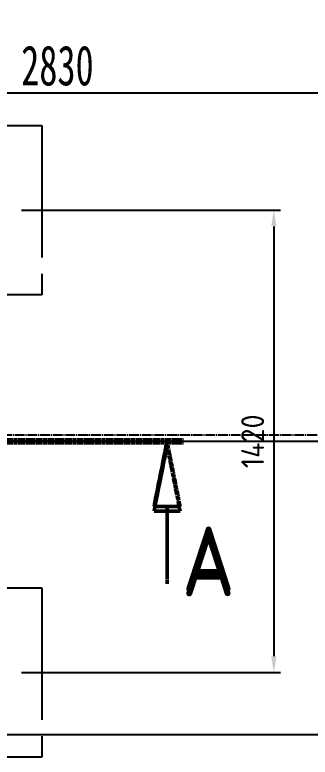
# Model space of a CAD drawing. Header units: millimetres. Extents: x 39335 to 110675, y -13954 to 36506.
# Drawn here: x 55970 to 56876, y 8354 to 10633 of the extents above; entities that cross this region are included whole.
import ezdxf

# ---------------------------------------------------------------- set-up
doc = ezdxf.new("R2010")
doc.units = ezdxf.units.MM
doc.linetypes.add('AM_ISO08W050', pattern=[18, 12, -1.5, 3, -1.5])
doc.linetypes.add('EB_DASHDOT', pattern=[39, 30, -3, 3, -3])
for name, color, linetype, lineweight in [('AM_10', 7, 'AM_ISO08W050', 50), ('AM_5', 3, 'Continuous', 25), ('AM_7', 4, 'AM_ISO08W050', 25), ('CAXA1', 1, 'EB_DASHDOT', 25), ('CAXA4', 3, 'Continuous', 25), ('RED', 1, 'Continuous', 9)]:
    doc.layers.add(name, color=color, linetype=linetype, lineweight=lineweight)
doc.styles.add('\\M+5B1EA\\M+5D7BC', font='', dxfattribs={"width": 0.667})
doc.styles.get("Standard").update_dxf_attribs({"font": 'ISOCP.SHX'})
doc.styles.get('\\M+5B1EA\\M+5D7BC').set_extended_font_data('FangSong_GB2312')
doc.dimstyles.new('\\M+5B1EA\\M+5D7BC', dxfattribs={"dimscale": 35, "dimtxt": 3.5, "dimasz": 4, "dimexe": 2, "dimexo": 0, "dimtad": 1, "dimdec": 1, "dimdsep": 46, "dimtxsty": '\\M+5B1EA\\M+5D7BC', "dimcen": 0, "dimdle": 6, "dimazin": 2, "dimtfac": 1, "dimtdec": 1, "dimtmove": 0, "dimatfit": 3, "dimfxl": 0, "dimtolj": 1, "dimtzin": 0, "dimarcsym": 0})
doc.dimstyles.new('AM_ISO$0', dxfattribs={"dimtxt": 3.5, "dimasz": 2.5, "dimexe": 1, "dimexo": 1, "dimgap": 1.5, "dimtad": 1, "dimdsep": 46, "dimtxsty": 'Standard', "dimcen": 0, "dimclrd": 256, "dimclre": 256, "dimclrt": 2, "dimadec": 0, "dimazin": 2, "dimtp": 0.1, "dimtm": 0.1, "dimtfac": 0.71, "dimtmove": 0, "dimatfit": 0, "dimfxl": 0, "dimlwd": -1, "dimlwe": -1, "dimarcsym": 0})

# ---------------------------------------------------------------- blocks, each defined once
blk = doc.blocks.new('*D213')
at = {"layer": 'AM_5', "linetype": 'Continuous', "transparency": 16777216}
for p, q in [((3800131.2, -146290.8), (3800925.8, -146290.8)), ((3800131.2, -147710.8), (3800925.8, -147710.8))]:
    blk.add_line(p, q, dxfattribs=at)
at = {"layer": 'AM_5', "color": 3, "linetype": 'Continuous', "transparency": 16777216}
blk.add_line((3800905.8, -146340.8), (3800905.8, -147660.8), dxfattribs=at)
for points in [[(3800897.5, -146340.8), (3800914.1, -146340.8), (3800905.8, -146290.8)], [(3800897.5, -147660.8), (3800914.1, -147660.8), (3800905.8, -147710.8)]]:
    blk.add_solid(points, dxfattribs=at)
at = {"layer": 'DEFPOINTS', "color": 0, "linetype": 'Continuous', "transparency": 16777216}
for p in [(3800111.2, -146290.8), (3800111.2, -147710.8), (3800905.8, -147710.8)]:
    blk.add_point(p, dxfattribs=at)
at = {"layer": 'AM_5', "color": 2, "linetype": 'Continuous', "lineweight": 25, "transparency": 16777216, "insert": (3800840.8, -147000.8), "char_height": 70, "attachment_point": 5, "rotation": 90}
blk.add_mtext('1420', dxfattribs=at)
blk = doc.blocks.new('*D279')
at = {"layer": 'CAXA4', "color": 0, "lineweight": -2, "transparency": 16777216}
for p, q in [((54686, 9515.3), (54686, 10463.9)), ((57516, 9708), (57516, 10463.9)), ((54826, 10393.9), (57376, 10393.9))]:
    blk.add_line(p, q, dxfattribs=at)
at = {"layer": 'CAXA4', "color": 0, "transparency": 16777216}
for points in [[(54826, 10417.3), (54826, 10370.6), (54686, 10393.9)], [(57376, 10417.3), (57376, 10370.6), (57516, 10393.9)]]:
    blk.add_solid(points, dxfattribs=at)
at = {"layer": 'DEFPOINTS', "color": 0, "transparency": 16777216}
for p in [(57516, 10393.9), (57516, 9708), (54686, 9515.3)]:
    blk.add_point(p, dxfattribs=at)
at = {"layer": 'CAXA4', "color": 0, "transparency": 16777216, "insert": (56101, 10477.1), "char_height": 122.5, "attachment_point": 5, "style": '\\M+5B1EA\\M+5D7BC'}
blk.add_mtext('\\A1;\\fFangSong_GB2312;2830', dxfattribs=at)
blk = doc.blocks.new('*D294')
at = {"layer": 'DEFPOINTS', "color": 0, "transparency": 16777216}
for p in [(53698.1, 9323.9), (53698.1, 8423.9), (58508.5, 8423.9)]:
    blk.add_point(p, dxfattribs=at)
at = {"layer": 'RED', "color": 0, "linetype": 'ByBlock', "lineweight": -2, "transparency": 16777216}
for p, q in [((58508.5, 9323.9), (58508.5, 11321.2)), ((53698.1, 9323.9), (58578.5, 9323.9)), ((58508.5, 8563.9), (58508.5, 9183.9)), ((53698.1, 8423.9), (58578.5, 8423.9))]:
    blk.add_line(p, q, dxfattribs=at)
at = {"layer": 'RED', "color": 0, "transparency": 16777216}
for points in [[(58485.1, 9183.9), (58531.8, 9183.9), (58508.5, 9323.9)], [(58485.1, 8563.9), (58531.8, 8563.9), (58508.5, 8423.9)]]:
    blk.add_solid(points, dxfattribs=at)
at = {"layer": 'RED', "color": 0, "transparency": 16777216, "insert": (58276.6, 10939.1), "char_height": 420, "attachment_point": 5, "rotation": 90, "style": '\\M+5B1EA\\M+5D7BC'}
blk.add_mtext('\\A1;900', dxfattribs=at)
blk = doc.blocks.new('qwrgfqwefqwe')
at = {"layer": 'AM_10', "lineweight": 100}
blk.add_line((3799945.65, -147000.77), (3800629.67, -147000.77), dxfattribs=at)
at = {"layer": 'AM_10'}
for p, q in [((3800578.1, -147000.77), (3800538.1, -147200.77)), ((3800618.1, -147200.77), (3800578.1, -147000.77)), ((3800538.1, -147200.77), (3800618.1, -147200.77)), ((3800578.1, -147424.79), (3800578.1, -147200.77))]:
    blk.add_line(p, q, dxfattribs=at)
at = {"layer": 'AM_10', "flags": 128}
blk.add_lwpolyline([(3800618.1, -147200.77), (3800578.1, -147000.77), (3800538.1, -147200.77), (3800618.1, -147200.77)], dxfattribs=at)
at = {"layer": 'AM_10'}
blk.add_solid([(3800618.1, -147200.77), (3800578.1, -147000.77), (3800538.1, -147200.77), (3800618.1, -147200.77)], dxfattribs=at)
at = {"layer": 'AM_7', "ltscale": 33.781765}
for p, q in [((3798690.95, -146030.77), (3800194.23, -146030.77)), ((3800194.23, -146030.77), (3800194.23, -146550.77)), ((3800194.23, -146550.77), (3799826.23, -146550.77)), ((3799826.23, -147450.77), (3800194.23, -147450.77)), ((3800194.23, -147450.77), (3800194.23, -147970.77)), ((3800194.23, -147970.77), (3798690.95, -147970.77))]:
    blk.add_line(p, q, dxfattribs=at)
at = {"layer": 'AM_7', "linetype": 'Continuous'}
blk.add_line((3800276.66, -147000.77), (3793676.19, -147000.77), dxfattribs=at)
at = {"layer": 'AM_10', "insert": (3800624.23, -147462.75), "char_height": 200, "attachment_point": 7}
blk.add_mtext('A', dxfattribs=at)
at = {"layer": 'AM_5', "linetype": 'Continuous', "lineweight": 25}
dim = blk.add_linear_dim(base=(3800905.79, -147710.77), p1=(3800111.24, -146290.77), p2=(3800111.24, -147710.77), angle=90, dimstyle='AM_ISO$0', override={"dimscale": 20, "dimdec": 0, "dimlfac": 1, "dimclrd": 3, "dimadec": 1}, dxfattribs=at)
dim.commit()
dim.dimension.update_dxf_attribs({"geometry": '*D213', "text_midpoint": (3800840.79, -147000.77)})

msp = doc.modelspace()

# ---------------------------------------------------------------- linework, layer by layer
at = {"layer": 'AM_10'}
for p, q in [((56437.29, 9309.69), (56397.29, 9109.69)), ((56477.29, 9109.69), (56437.29, 9309.69)), ((56397.29, 9109.69), (56477.29, 9109.69)), ((56437.29, 8885.68), (56437.29, 9109.69))]:
    msp.add_line(p, q, dxfattribs=at)
at = {"layer": 'AM_10', "flags": 128}
msp.add_lwpolyline([(56477.29, 9109.69), (56437.29, 9309.69), (56397.29, 9109.69), (56477.29, 9109.69)], dxfattribs=at)
at = {"layer": 'AM_10'}
msp.add_solid([(56477.29, 9109.69), (56437.29, 9309.69), (56397.29, 9109.69), (56477.29, 9109.69)], dxfattribs=at)
at = {"layer": 'CAXA1', "linetype": 'EB_DASHDOT', "lineweight": 25}
for p, q in [((54292.86, 9343.9), (77410.93, 9343.9)), ((54482.48, 8423.9), (77281.62, 8423.9))]:
    msp.add_line(p, q, dxfattribs=at)

# ---------------------------------------------------------------- block references
at = {"layer": 'RED'}
msp.add_blockref('qwrgfqwefqwe', (-3744140.81, 156324.66), dxfattribs=at)

# ---------------------------------------------------------------- texts
at = {"layer": 'AM_10', "insert": (56483.41, 8847.72), "char_height": 200, "attachment_point": 7}
msp.add_mtext('A', dxfattribs=at)

# ---------------------------------------------------------------- dimensions: what is measured, and where the dimension line sits
at = {"layer": 'CAXA4', "color": 253}
dim = msp.add_linear_dim(base=(57516.01, 10393.94), p1=(54686.01, 9515.31), p2=(57516.01, 9708.03), text='\\fFangSong_GB2312;2830', dimstyle='\\M+5B1EA\\M+5D7BC', dxfattribs=at)
dim.commit()
dim.dimension.update_dxf_attribs({"geometry": '*D279', "text_midpoint": (56101.01, 10477.06)})
at = {"layer": 'RED'}
dim = msp.add_linear_dim(base=(58508.46, 8423.9), p1=(53698.1, 9323.89), p2=(53698.1, 8423.9), angle=90, dimstyle='\\M+5B1EA\\M+5D7BC', override={"dimtxt": 12, "dimdec": 0, "dimarcsym": 1}, dxfattribs=at)
dim.commit()
dim.dimension.update_dxf_attribs({"geometry": '*D294', "text_midpoint": (58508.46, 10939.11), "dimtype": 160})

doc.saveas('drawing.dxf')
